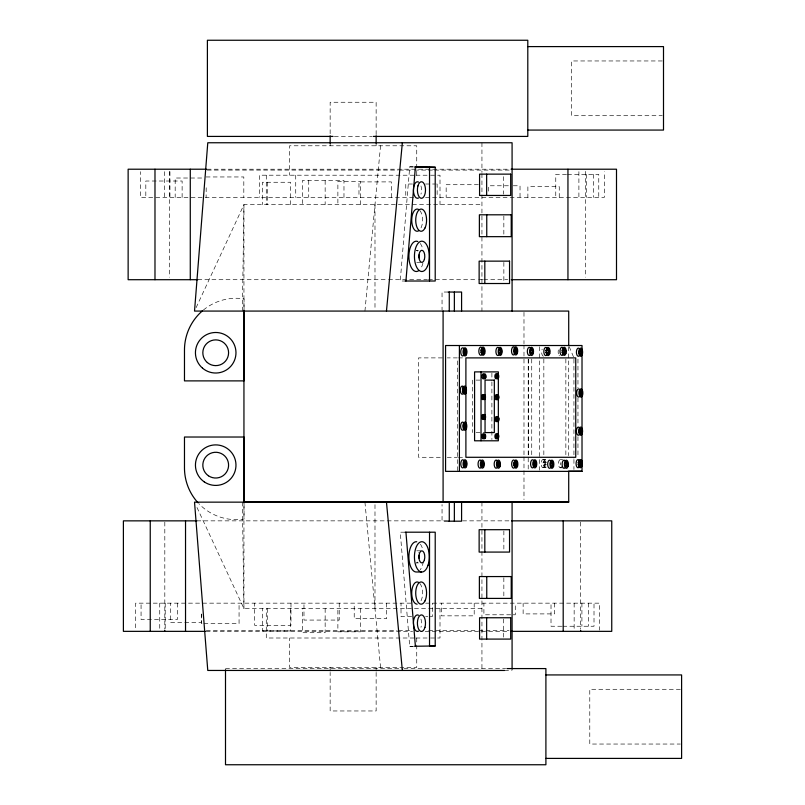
<?xml version="1.0" encoding="UTF-8"?>
<svg xmlns="http://www.w3.org/2000/svg" width="805" height="805" viewBox="0 0 805 805"><rect width="100%" height="100%" fill="white"/><g stroke="black" fill="none" stroke-linecap="round" stroke-linejoin="round"><path stroke-width="0.6" stroke-dasharray="4.03 3.02" d="M457.361 470.663L457.371 357.893L447.238 357.893M242.365 311.072L243.945 204.651L481.943 204.651M413.126 166.856L409.715 166.856L400.246 281.015L404.794 281.015M364.937 311.072L380.835 142.757M196.098 307.671L243.945 204.651L243.945 311.072M404.794 532.196L400.246 532.196L409.715 646.355L413.428 646.284M662.263 60.959L571.681 60.959L571.681 115.709L662.263 115.709M334.296 136.417L371.991 136.417M207.116 169.211L510.229 169.211M207.247 170.086L398.223 170.086M399.481 170.086L413.307 170.086M414.555 170.086L427.123 170.086M428.381 170.086L433.402 170.086M434.66 170.086L510.048 170.086M566.509 174.323L555.762 174.323L555.762 197.406M567.545 174.323L598.759 174.323L598.759 197.406M414.183 175.218L259.421 175.198L259.421 197.406M416.014 175.218L428.18 175.218M430.564 175.218L440.003 175.218L440.003 204.651M206.1 176.959L243.814 176.959L243.814 197.406M201.663 178.016L175.178 178.016L175.178 197.406M412.532 184.013L405.77 184.013L405.77 197.406M425.513 184.013L435.042 184.013M436.602 184.013L437.135 184.013L437.135 197.406M478.381 184.717L446.161 184.717L446.161 197.406M508.408 185.774L488.655 185.774L488.655 193.914M513.268 185.774L520.03 185.774L520.03 197.406M413.609 197.406L140.342 197.406L140.342 171.656M425.513 197.406L604.324 197.406L604.324 171.656M418.53 250.295L416.316 250.295A6.058 2.958 -90 0 1 418.399 252.076M420.743 262.4L416.316 262.4A6.058 2.958 -90 0 0 417.795 261.595M197.809 279.707L387.265 279.707M388.523 279.707L427.425 279.707M428.381 279.707L477.607 279.707M478.633 279.707L482.628 279.707M483.664 279.707L507.724 279.707M448.204 292.034L442.046 292.034L442.046 309.885M442.337 357.893L418.52 357.893L418.52 457.29L442.327 457.29M458.468 357.893L463.61 357.893M476.077 380.111L480.072 380.111M476.077 432.577L485.053 432.577M447.238 457.29L457.371 457.29M458.468 457.29L463.469 457.29M543.003 459.514L545.327 459.514M560.361 459.625L562.675 459.625M546.555 462.553L543.043 462.553L543.043 464.626L546.555 464.626M543.003 467.685L545.327 467.685M560.361 467.796L562.675 467.796M196.833 520.855L447.771 520.855M462.583 520.855L510.501 520.855M448.204 521.187L442.046 521.187L442.046 504.524M420.743 550.811L416.316 550.811A6.058 2.958 -90 0 1 418.399 552.582M418.53 562.916L416.316 562.916A6.058 2.958 -90 0 0 418.399 561.145M411.073 603.156L135.592 603.156L135.592 630.134M425.634 603.156L599.584 603.156L599.584 630.134M481.943 608.57L243.945 608.57L196.098 505.55M510.692 614.789L483.906 614.789L483.906 603.156M513.177 614.789L515.281 614.789L515.281 603.156M411.697 616.55L401.021 616.55L401.021 603.156M425.634 616.55L427.797 616.55M430.293 616.55L432.396 616.55L432.396 603.156M201.995 623.603L201.351 623.603L201.351 613.984M203.876 623.603L239.065 623.603L239.065 603.156M561.759 626.24L551.012 626.24L551.012 603.156M562.796 626.24L594.01 626.24L594.01 603.156M206.271 630.476L397.247 630.476M398.505 630.476L412.321 630.476M428.663 630.476L477.657 630.476M478.915 630.476L509.072 630.476M206.14 631.351L412.633 631.351M425.181 631.351L509.243 631.351M414.183 638.003L266.284 638.003L266.284 608.57M416.014 638.003L428.18 638.003M430.564 638.003L440.003 638.003L440.003 608.57M409.715 646.355L413.126 646.355M225.501 668.583L402.661 668.583M403.919 668.583L505.691 668.583M504.544 670.454L512.081 670.454M680.366 689.291L589.783 689.291L589.783 744.041L680.366 744.041M409.715 166.856L413.428 166.937M569.185 346.643L573.462 356.766M364.937 502.149L380.835 670.454M242.365 502.149L243.945 608.57L243.945 502.149M593.335 174.323L593.335 197.406M588.586 603.156L588.586 626.24M586.664 174.323L586.664 197.406M585.436 171.334L585.436 277.222M581.914 603.156L581.914 626.24M580.687 522.103L580.687 629.228M578.896 171.656L578.896 197.406M577.96 359.06L577.96 387.849M577.96 397.861L577.96 425.402M577.96 436.672L577.96 456.697M574.146 603.156L574.146 630.134M573.935 359.151L573.935 458.166M573.935 459.414L573.935 469.446M568.712 346.764L568.712 455.67M565.855 359.06L565.855 455.449M560.401 462.664L560.401 464.737M559.254 197.406L559.254 186.659L527.879 186.659L527.879 197.406M554.504 603.156L554.504 613.903L523.129 613.903L523.129 603.156M545.78 462.553L545.78 460.973L543.918 460.973L543.918 466.175L545.78 466.175L545.78 464.626M545.629 462.553L545.629 464.626M544.844 460.973L544.854 462.553M544.854 464.626L544.844 466.175M543.838 359.06L543.838 455.449M539.41 346.764L539.41 470.15M531.733 359.06L531.733 455.449M528.382 359.141L528.382 456.053M528.211 359.221L528.211 470.15M523.985 312.33L523.985 343.755M523.985 345.013L523.985 455.64M523.985 456.898L523.985 469.466M523.985 470.724L523.985 499.633M503.839 216.022L503.839 235.452M503.86 262.38L503.86 282.273M503.86 530.938L503.86 550.841M503.839 577.769L503.839 597.199M503.608 176.637L503.608 194.206M503.608 619.015L503.608 637.832M491.895 373.138L491.895 380.654M491.895 381.912L491.895 439.55M481.943 142.757L481.943 172.471M481.943 173.709L481.943 311.072M481.943 502.149L481.943 670.454M474.195 603.156L474.195 615.845L441.412 615.845L441.412 603.156M472.595 380.111L472.595 432.577M416.738 175.218L416.738 145.786L289.548 145.786L289.548 175.218M416.738 638.003L416.738 667.436L289.548 667.436L289.548 638.003M391.391 197.406L391.391 181.9L358.97 181.9L358.97 197.406M386.652 603.156L386.652 618.663L354.22 618.663L354.22 603.156M376.136 134.596L376.136 102.255L330.151 102.255L330.151 134.596M376.136 143.3L376.136 145.786M376.136 667.436L376.136 671.169M376.136 672.406L376.136 710.966L330.151 710.966L330.151 672.406M374.989 204.651L374.989 309.814M374.989 504.655L374.989 608.57M360.439 204.651L360.439 181.387L337.879 181.387L337.879 204.651M360.439 608.57L360.439 631.834L337.879 631.834L337.879 608.57M343.976 197.406L343.976 180.491L302.418 180.501L302.418 204.651M339.227 603.156L339.227 620.071L303.978 620.071L303.978 603.156M330.151 143.3L330.151 145.786M330.151 667.436L330.151 671.169M325.15 180.501L325.15 204.651M325.15 608.57L325.15 632.71L302.418 632.71L302.418 608.57M308.728 180.491L308.728 197.406M295.727 175.198L295.727 197.406M290.977 603.156L290.977 625.364L254.672 625.364L254.672 603.156M290.615 204.651L290.615 182.262L262.41 182.262L262.41 204.651M290.615 608.57L290.615 630.949L262.41 630.949L262.41 608.57M267.28 182.262L267.28 204.651M267.28 608.57L267.28 630.949M266.284 175.218L266.284 204.651M244.046 308.788L244.046 298.846A51.782 51.782 0 0 0 202.508 310.77M244.046 504.151L244.046 519.064A51.782 51.782 0 0 1 198.926 503.749M206.201 187.716L206.1 197.406M201.451 614.064L201.451 622.547L170.439 622.547L170.439 603.156M182.121 197.406L182.121 181.014L145.816 181.014L145.816 197.406M177.372 603.156L177.372 619.548L141.066 619.548L141.066 603.156M169.946 171.656L169.946 197.406M169.563 171.334L169.563 277.222M165.206 603.156L165.206 628.906M164.814 522.103L164.814 629.228M164.492 171.656L164.492 197.406M159.742 603.156L159.742 630.134M420.391 544.22A15.154 7.406 -90 0 1 422.625 548.93M423.339 561.659A15.154 7.406 -90 0 1 420.19 569.779M419.868 583.444A11.099 5.424 -90 0 1 419.868 602.683M420.965 619.045A8.281 4.045 -90 0 1 420.965 627.326M420.19 243.442A15.154 7.406 -90 0 1 422.494 248.01M422.937 263.134A15.154 7.406 -90 0 1 420.391 269.001M419.868 210.538A11.099 5.424 -90 0 1 419.868 229.767M420.965 185.895A8.281 4.045 90 0 1 420.965 194.176M543.496 356.142A4.085 1.841 -90 0 1 541.795 353.626A4.085 1.841 -90 0 1 542.188 349.169M561.659 466.598A4.085 1.841 -90 0 1 559.052 466.598A4.085 1.841 -90 0 1 559.052 460.822A4.085 1.841 -90 0 1 561.659 460.822M546.243 467.131A4.085 1.841 -90 0 1 543.476 463.6A4.085 1.841 -90 0 1 546.243 460.058M559.525 355.81A4.085 1.841 -90 0 1 559.083 355.397M558.408 353.908A4.085 1.841 -90 0 1 558.408 349.823M544.301 466.487A4.085 1.841 -90 0 0 543.476 459.655A4.085 1.841 -90 0 0 541.222 464.656A4.085 1.841 -90 0 0 544.301 466.487"/><path stroke-width="1.21" d="M405.931 281.015L415.4 166.856L435.213 167.249L435.213 281.015L405.126 281.015M386.46 311.072L402.349 142.757M414.666 646.264L435.213 645.962L435.213 532.196L405.126 532.196M527.798 46.599L663.501 46.599L663.501 130.068L527.798 130.068M333.049 136.417L207.398 136.417L207.398 40.25L527.798 40.25L527.798 136.417L373.248 136.417M414.666 166.957L435.213 167.249M206.593 169.211L128.136 169.211L128.136 279.707L197.809 279.707M511.044 169.211L616.499 169.211L616.499 279.707L511.306 279.707M448.204 292.034L461.587 292.034L461.587 311.072M514.345 348.273L516.257 348.273L516.257 353.476L514.345 353.476M481.662 348.555L483.574 348.555L483.574 353.757L481.662 353.757M562.836 348.706L564.738 348.706L564.738 353.908L562.836 353.908M531.079 348.796L532.075 348.796L532.075 353.999L531.079 353.999L531.159 352.459M546.665 348.887L548.577 348.887L548.577 354.089L546.665 354.089M463.589 349.259L465.501 349.259L465.501 354.462L463.589 354.462M580.264 349.571L580.264 351.151L580.184 349.571L581.18 349.571L581.18 354.774L580.184 354.774L580.184 353.234L580.264 354.774M514.345 349.853L517.182 349.853L517.182 351.936L514.345 351.936M480.847 350.135L484.499 350.135L484.499 352.218L480.847 352.218M498.748 350.376L501.575 350.376L501.575 352.459L498.748 352.459M530.163 350.376L533.001 350.376L533.001 352.459L530.163 352.459M562.021 350.286L565.663 350.286L565.663 352.369L562.021 352.369M545.85 350.467L549.503 350.467L549.503 352.55L545.85 352.55M579.268 351.151L582.096 351.151L582.096 353.234L579.268 353.234M483.322 375.704L485.616 375.704L485.616 376.992L483.322 376.992M496.122 375.653L498.416 375.653L498.416 376.941L496.122 376.941M463.127 387.527L465.038 387.527L465.038 392.729L463.127 392.729M462.312 389.107L465.964 389.107M462.312 391.19L465.964 391.19M579.499 391.924L582.327 391.924L582.327 394.007L579.499 394.007M483.392 395.456L484.58 395.456L484.58 398.676L483.392 398.676M497.399 395.607L497.399 396.583L497.329 395.607L497.963 395.607L497.963 398.827L497.329 398.827L497.329 397.871L497.399 398.827M496.252 396.583L498.547 396.583L498.547 397.871L496.252 397.871M483.453 416.356L485.234 416.356L485.234 417.634L483.453 417.634M496.856 417.493L498.054 417.493L498.054 420.703L496.856 420.703M464.374 423.531L465.371 423.531L465.371 428.733L464.374 428.733L464.455 427.193M579.228 430.122L582.055 430.122L582.055 432.194L579.228 432.194M497.249 434.7L497.872 434.7L497.872 437.91L497.249 437.91M496.162 435.676L498.456 435.676L498.456 436.954L496.162 436.954M483.141 435.928L485.214 435.928L485.214 436.803L483.141 436.803M578.916 461.034L580.818 461.034L580.818 466.236L578.916 466.236M463.63 461.215L465.542 461.215L465.542 466.417L463.63 466.417M534.329 461.205L535.325 461.205L535.325 466.407L534.329 466.407L534.409 464.867M514.506 461.446L516.408 461.446L516.408 466.648L514.506 466.648M578.101 462.613L581.743 462.613L581.743 464.696L578.101 464.696M463.63 462.795L466.467 462.795L466.467 464.877L463.63 464.877M533.413 462.784L536.251 462.784L536.251 464.867L533.413 464.867M480.907 463.036L483.735 463.036L483.735 465.119L480.907 465.119M513.681 463.026L517.333 463.026L517.333 465.109L513.681 465.109M497.017 463.106L499.845 463.106L499.845 465.189L497.017 465.189M568.229 471.378L582.015 471.368L582.015 432.667M243.945 501.918L568.712 501.918M196.833 520.855L123.396 520.855L123.396 631.351L205.345 631.351M511.578 520.855L611.75 520.855L611.75 631.351L511.316 631.351M448.204 521.187L461.587 521.187L461.587 502.149M421.407 571.993L415.873 571.993A15.154 7.406 -90 0 1 408.91 555.963A15.154 7.406 -90 0 1 416.749 541.735M435.213 645.962L429.528 645.962L429.528 532.196M506.949 668.583L545.901 668.583L545.901 764.75L225.501 764.75L225.501 669.78M504.594 670.454L207.77 670.454L194.528 502.149L568.712 502.149L568.712 471.398L582.015 471.368L445.568 471.368L445.568 345.516L582.015 345.516L582.015 350.497M545.901 674.932L681.604 674.932L681.604 758.401L545.901 758.401M386.46 502.149L402.349 670.454M405.931 532.196L415.4 646.355M582.015 354.23L582.015 390.334M582.015 395.315L582.015 430.182M581.623 462.181L581.623 464.264M580.687 630.476L580.687 631.351M580.496 391.924L580.415 390.345L581.401 390.345L581.401 395.547L580.415 395.547L580.496 394.007M580.224 428.542L580.224 430.122M580.224 432.194L580.224 433.744M580.143 430.122L580.143 428.542L581.13 428.542L581.13 433.744L580.143 433.744L580.143 432.194M579.59 391.924L579.59 394.007M579.369 351.151L579.369 353.234M579.318 430.122L579.318 432.194M579.006 462.613L579.006 464.696M568.712 345.516L568.712 311.072L194.528 311.072L207.781 142.757L512.081 142.757L512.081 311.072M567.948 169.211L567.948 279.707M565.945 463.197L565.865 461.617L566.861 461.617L566.861 466.809L565.865 466.809L565.945 465.27M563.832 348.706L563.832 350.286M563.832 352.369L563.832 353.908M563.742 348.706L563.742 350.286M563.742 352.369L563.742 353.908M563.198 520.855L563.198 631.351M562.926 350.286L562.926 352.369M551.495 463.177L551.415 461.597L552.411 461.597L552.411 466.799L551.415 466.799L551.495 465.26M547.581 348.887L547.662 350.467M547.662 352.55L547.581 354.089M546.766 350.467L546.766 352.55M534.409 461.205L534.329 462.784M533.514 462.784L533.514 464.867M531.159 348.796L531.079 350.376M530.264 350.376L530.264 352.459M515.341 348.273L515.341 349.853M515.341 351.936L515.341 353.476M515.26 348.273L515.26 349.853M515.26 351.936L515.26 353.476M514.596 463.026L514.596 465.109M514.445 349.853L514.445 351.936M512.081 502.149L512.081 669.207M499.744 348.796L499.744 350.376M499.744 352.459L499.744 353.999M499.664 350.376L499.664 348.796L500.66 348.796L500.66 353.999L499.664 353.999L499.664 352.459M498.848 350.376L498.848 352.459M498.345 418.248L498.345 371.89L474.578 371.89L474.578 440.798L498.345 440.798L498.345 420.753M498.013 463.106L497.933 461.527L498.919 461.527L498.919 466.729L497.933 466.729L497.933 465.189M497.49 417.493L497.42 418.469M497.49 419.757L497.42 420.703M497.198 375.653L497.198 374.677L497.832 374.677L497.832 377.887L497.198 377.887L497.198 376.941M497.309 434.7L497.249 435.676M497.249 436.954L497.309 437.91M497.108 463.106L497.108 465.189M496.906 418.469L496.906 419.757M496.816 396.583L496.816 397.871M496.685 375.653L496.685 376.941M496.685 434.7L496.685 437.91M486.643 174.132L486.643 195.454M486.753 214.804L486.753 236.66M486.753 576.561L486.753 598.407M486.643 617.757L486.643 639.09M484.821 261.142L484.821 283.521M484.821 529.7L484.821 552.079M484.469 374.728L484.469 375.704M484.469 376.992L484.469 377.948M484.399 375.704L484.399 374.728L485.033 374.728L485.033 377.948L484.399 377.948L484.399 376.992M484.208 435.928L484.64 434.861L484.64 437.86L484.208 436.803M484.016 395.456L483.946 396.432M484.016 397.72L483.946 398.676M484.016 415.37L484.087 416.356M484.016 417.634L484.087 418.59M484.026 436.803L484.026 437.86M483.886 375.704L483.886 376.992M483.755 435.928L483.755 436.803M483.594 436.803L483.594 437.86M481.823 463.036L481.903 461.456L482.809 461.456L482.809 466.659L481.823 466.659L481.823 465.119M481.762 350.135L481.762 352.218M481.028 371.89L481.028 440.798M481.008 463.036L481.008 465.119M465.894 424.99L465.894 357.893L575.746 357.893L575.746 457.29L465.894 457.29L465.894 427.475M464.586 349.259L464.505 350.839M464.586 352.912L464.505 354.462M464.545 461.215L464.626 462.795M464.626 464.877L464.545 466.417M464.455 423.531L464.374 425.11M464.042 387.527L464.123 389.107M464.123 391.19L464.042 392.729M463.73 462.795L463.73 464.877M463.227 389.107L463.227 391.19M459.403 345.516L459.403 471.368M454.362 292.034L454.362 311.072M454.362 502.149L454.362 521.187M449.271 292.034L449.271 311.072M449.271 502.149L449.271 521.187M443.092 311.072L443.092 501.918M429.528 167.249L429.528 281.015M376.136 135.834L376.136 143.3M330.151 135.834L330.151 143.3M244.046 310.036L244.046 380.886L184.476 380.886L184.476 350.044A51.782 51.782 0 0 1 202.508 310.77M244.046 502.914L244.046 437.024L184.476 437.024L184.476 467.866A51.782 51.782 0 0 0 198.07 502.843M243.945 311.072L243.945 502.149M190.282 169.211L190.282 279.707M185.532 520.855L185.532 631.351M164.814 630.476L164.814 631.351M154.983 169.211L154.983 279.707M150.243 520.855L150.243 631.351M418.499 631.19A8.281 4.045 -90 0 1 413.408 623.191A8.281 4.045 -90 0 1 418.499 615.191M417.151 604.163A11.099 5.424 -90 0 1 411.768 591.615A11.099 5.424 -90 0 1 418.56 582.337M419.174 555.299A6.058 2.958 -90 0 1 419.174 558.439M418.65 270.732A15.154 7.406 -90 0 1 408.91 257.258A15.154 7.406 -90 0 1 417.795 241.5M418.499 198.03A8.281 4.045 90 0 1 413.408 190.03A8.281 4.045 90 0 1 418.499 182.031M418.56 230.884A11.099 5.424 -90 0 1 411.727 220.157A11.099 5.424 -90 0 1 418.56 209.431M419.174 254.782A6.058 2.958 -90 0 1 419.174 257.922M483.725 398.867A2.526 1.238 -90 0 1 482.064 399.018A2.526 1.238 -90 0 1 481.843 395.637A2.526 1.238 -90 0 1 483.473 394.893M562.454 355.277A4.085 1.952 -90 0 1 559.998 351.332A4.085 1.952 -90 0 1 562.454 347.388M496.423 378.742A2.526 1.238 -90 0 1 494.874 376.297A2.526 1.238 -90 0 1 496.423 373.862M496.766 438.504A2.526 1.238 -90 0 1 494.914 436.32A2.526 1.238 -90 0 1 496.766 434.137M483.624 378.793A2.526 1.238 -90 0 1 482.074 376.358A2.526 1.238 -90 0 1 483.624 373.912M581.693 460.339A4.085 1.841 -90 0 1 581.693 466.115M550.127 468.168A4.085 1.952 -90 0 1 547.682 463.69A4.085 1.952 -90 0 1 550.6 460.691M579.59 396.513A4.085 1.952 -90 0 1 576.682 393.504A4.085 1.952 -90 0 1 579.117 389.026M498.365 355.367A4.085 1.952 -90 0 1 495.91 351.423A4.085 1.952 -90 0 1 498.365 347.478M529.791 355.367A4.085 1.952 -90 0 1 527.335 351.423A4.085 1.952 -90 0 1 529.791 347.478M546.293 355.458A4.085 1.952 -90 0 1 543.848 350.98A4.085 1.952 -90 0 1 546.756 347.971M514.435 354.442A4.085 1.952 -90 0 1 511.507 350.9A4.085 1.952 -90 0 1 514.435 347.368M564.577 468.188A4.085 1.952 -90 0 1 562.132 463.71A4.085 1.952 -90 0 1 565.04 460.702M481.752 354.723A4.085 1.952 -90 0 1 478.844 351.715A4.085 1.952 -90 0 1 481.289 347.237M480.525 468.027A4.085 1.952 -90 0 1 478.069 464.083A4.085 1.952 -90 0 1 480.525 460.138M496.635 468.097A4.085 1.952 -90 0 1 494.2 463.62A4.085 1.952 -90 0 1 497.108 460.621M514.123 468.017A4.085 1.952 -90 0 1 511.668 464.072A4.085 1.952 -90 0 1 514.123 460.128M533.504 467.373A4.085 1.952 -90 0 1 530.596 464.364A4.085 1.952 -90 0 1 533.041 459.886M578.845 435.113A4.085 1.952 -90 0 1 576.41 430.635A4.085 1.952 -90 0 1 579.318 427.626M581.733 349.511A4.085 1.841 -90 0 1 581.924 350.497M483.543 419.184A2.526 1.238 -90 0 1 481.692 417A2.526 1.238 -90 0 1 483.543 414.817M496.947 421.297A2.526 1.238 -90 0 1 495.317 420.562A2.526 1.238 -90 0 1 495.538 417.181A2.526 1.238 -90 0 1 497.198 417.332M463.68 355.418A4.085 1.952 -90 0 1 460.752 351.886A4.085 1.952 -90 0 1 463.68 348.344M496.554 399.672A2.526 1.238 -90 0 1 495.005 397.227A2.526 1.238 -90 0 1 496.554 394.792M483.865 438.242A2.465 1.208 -90 0 1 482.235 438.061A2.465 1.208 -90 0 1 482.185 434.73A2.465 1.208 -90 0 1 483.805 434.328M463.73 467.383A4.085 1.952 -90 0 1 460.812 464.374A4.085 1.952 -90 0 1 463.257 459.897M463.549 429.699A4.085 1.952 -90 0 1 460.641 426.7A4.085 1.952 -90 0 1 463.076 422.223M578.886 356.152A4.085 1.952 -90 0 1 576.43 352.208A4.085 1.952 -90 0 1 578.886 348.263M579.006 467.202A4.085 1.952 -90 0 1 576.078 463.66A4.085 1.952 -90 0 1 579.006 460.128M462.754 394.098A4.085 1.952 -90 0 1 460.309 389.62A4.085 1.952 -90 0 1 463.227 386.621M510.682 174.132L479.569 174.132L479.569 195.454L510.682 195.454L510.682 174.132M511.225 214.804L479.377 214.804L479.377 236.66L511.225 236.66L511.225 214.804M509.545 261.142L479.136 261.142L479.136 283.521L509.545 283.521L509.545 261.142M466.427 350.839L463.589 350.839L463.69 352.912L466.427 352.912L466.427 350.839M494.33 380.111L485.053 380.111L485.053 432.577L494.33 432.577L494.33 380.111M485.163 396.432L483.392 396.432L483.433 397.72L485.163 397.72L485.163 396.432M484.65 415.37L483.453 415.37L483.453 418.59L484.65 418.59L484.65 415.37M498.637 418.469L496.343 418.469L496.343 419.757L498.637 419.757L498.637 418.469M466.286 425.11L463.459 425.11L463.559 427.193L466.286 427.193L466.286 425.11M553.337 463.177L550.509 463.177L550.6 465.26L553.337 465.26L553.337 463.177M567.787 463.197L564.949 463.197L565.05 465.27L567.787 465.27L567.787 463.197M509.545 529.7L479.136 529.7L479.136 552.079L509.545 552.079L509.545 529.7M511.225 576.561L479.377 576.561L479.377 598.407L511.225 598.407L511.225 576.561M510.682 617.757L479.569 617.757L479.569 639.09L510.682 639.09L510.682 617.757M579.912 462.613L579.912 461.034L579.831 462.613M579.912 466.236L579.912 464.696L579.831 466.236M515.492 463.026L515.492 461.446L515.411 463.026M515.492 466.648L515.492 465.109L515.411 466.648M482.658 350.135L482.658 348.555L482.577 350.135M482.658 353.757L482.658 352.218L482.577 353.757M204.269 481.883A20.266 20.266 0 0 0 235.915 466.689A20.266 20.266 0 0 0 206.935 446.886A20.266 20.266 0 0 0 204.269 481.883M208.435 475.785A12.88 12.88 0 0 0 228.55 466.135A12.88 12.88 0 0 0 210.135 453.537A12.88 12.88 0 0 0 208.435 475.785M202.508 368.137A20.266 20.266 0 0 0 235.624 356.504A20.266 20.266 0 0 0 208.988 333.632A20.266 20.266 0 0 0 202.508 368.137M207.318 362.532A12.88 12.88 0 0 0 228.368 355.136A12.88 12.88 0 0 0 211.443 340.606A12.88 12.88 0 0 0 207.318 362.532M424.406 559.898A6.058 2.958 -90 0 0 421.85 550.811A6.058 2.958 -90 0 0 419.284 559.898A6.058 2.958 -90 0 0 424.406 559.898M428.029 565.211A15.154 7.406 -90 0 0 422.283 541.735A15.154 7.406 -90 0 0 415.219 563.651A15.154 7.406 -90 0 0 428.029 565.211M424.96 627.326A8.281 4.045 -90 0 0 421.448 614.899A8.281 4.045 -90 0 0 417.946 627.326A8.281 4.045 -90 0 0 424.96 627.326M424.99 600.912A11.099 5.424 -90 0 0 422.555 582.337A11.099 5.424 -90 0 0 415.903 595.942A11.099 5.424 -90 0 0 424.99 600.912M424.406 259.381A6.058 2.958 -90 0 0 421.85 250.295A6.058 2.958 -90 0 0 419.284 259.381A6.058 2.958 -90 0 0 424.406 259.381M427.385 266.415A15.154 7.406 -90 0 0 423.339 241.5A15.154 7.406 -90 0 0 414.817 261.142A15.154 7.406 -90 0 0 427.385 266.415M417.946 185.895A8.281 4.045 90 0 0 421.448 198.312A8.281 4.045 90 0 0 424.96 185.895A8.281 4.045 90 0 0 417.946 185.895M424.99 228.006A11.099 5.424 -90 0 0 422.555 209.431A11.099 5.424 -90 0 0 415.903 223.025A11.099 5.424 -90 0 0 424.99 228.006M485.133 398.867A2.526 1.238 -90 0 0 484.58 394.641A2.526 1.238 -90 0 0 483.06 397.74A2.526 1.238 -90 0 0 485.133 398.867M565.925 353.375A4.085 1.952 -90 0 0 564.235 347.257A4.085 1.952 -90 0 0 562.544 353.375A4.085 1.952 -90 0 0 565.925 353.375M498.577 377.565A2.526 1.238 -90 0 0 497.51 373.772A2.526 1.238 -90 0 0 496.444 377.565A2.526 1.238 -90 0 0 498.577 377.565M498.426 438.101A2.526 1.238 -90 0 0 497.872 433.885A2.526 1.238 -90 0 0 496.363 436.974A2.526 1.238 -90 0 0 498.426 438.101M485.777 377.615A2.526 1.238 -90 0 0 484.711 373.832A2.526 1.238 -90 0 0 483.644 377.615A2.526 1.238 -90 0 0 485.777 377.615M553.599 466.266A4.085 1.952 -90 0 0 551.908 460.138A4.085 1.952 -90 0 0 550.217 466.266A4.085 1.952 -90 0 0 553.599 466.266M582.589 395.014A4.085 1.952 -90 0 0 580.898 388.885A4.085 1.952 -90 0 0 579.208 395.014A4.085 1.952 -90 0 0 582.589 395.014M501.525 354.311A4.085 1.952 -90 0 0 500.65 347.478A4.085 1.952 -90 0 0 498.265 352.479A4.085 1.952 -90 0 0 501.525 354.311M533.262 353.465A4.085 1.952 -90 0 0 531.572 347.337A4.085 1.952 -90 0 0 529.881 353.465A4.085 1.952 -90 0 0 533.262 353.465M549.755 353.556A4.085 1.952 -90 0 0 548.064 347.428A4.085 1.952 -90 0 0 546.374 353.556A4.085 1.952 -90 0 0 549.755 353.556M517.434 352.942A4.085 1.952 -90 0 0 515.743 346.824A4.085 1.952 -90 0 0 514.053 352.942A4.085 1.952 -90 0 0 517.434 352.942M568.048 466.286A4.085 1.952 -90 0 0 566.358 460.158A4.085 1.952 -90 0 0 564.657 466.286A4.085 1.952 -90 0 0 568.048 466.286M484.751 353.224A4.085 1.952 -90 0 0 483.06 347.096A4.085 1.952 -90 0 0 481.37 353.224A4.085 1.952 -90 0 0 484.751 353.224M483.684 466.97A4.085 1.952 -90 0 0 482.809 460.138A4.085 1.952 -90 0 0 480.424 465.149A4.085 1.952 -90 0 0 483.684 466.97M500.106 466.196A4.085 1.952 -90 0 0 498.416 460.068A4.085 1.952 -90 0 0 496.725 466.196A4.085 1.952 -90 0 0 500.106 466.196M517.595 466.115A4.085 1.952 -90 0 0 515.904 459.987A4.085 1.952 -90 0 0 514.214 466.115A4.085 1.952 -90 0 0 517.595 466.115M536.502 465.874A4.085 1.952 -90 0 0 534.812 459.746A4.085 1.952 -90 0 0 533.121 465.874A4.085 1.952 -90 0 0 536.502 465.874M582.317 433.211A4.085 1.952 -90 0 0 580.626 427.083A4.085 1.952 -90 0 0 578.936 433.211A4.085 1.952 -90 0 0 582.317 433.211M485.204 418.781A2.526 1.238 -90 0 0 484.65 414.565A2.526 1.238 -90 0 0 483.131 417.654A2.526 1.238 -90 0 0 485.204 418.781M498.607 420.904A2.526 1.238 -90 0 0 498.054 416.678A2.526 1.238 -90 0 0 496.534 419.767A2.526 1.238 -90 0 0 498.607 420.904M466.377 354.774A4.085 1.952 -90 0 0 465.501 347.941A4.085 1.952 -90 0 0 463.106 352.942A4.085 1.952 -90 0 0 466.377 354.774M498.516 399.018A2.526 1.238 -90 0 0 497.963 394.792A2.526 1.238 -90 0 0 496.454 397.881A2.526 1.238 -90 0 0 498.516 399.018M485.465 437.769A2.465 1.208 -90 0 0 484.6 433.885A2.465 1.208 -90 0 0 483.382 437.357A2.465 1.208 -90 0 0 485.465 437.769M466.417 466.729A4.085 1.952 -90 0 0 465.542 459.897A4.085 1.952 -90 0 0 463.147 464.908A4.085 1.952 -90 0 0 466.417 466.729M466.548 428.2A4.085 1.952 -90 0 0 464.857 422.082A4.085 1.952 -90 0 0 463.167 428.2A4.085 1.952 -90 0 0 466.548 428.2M582.045 355.096A4.085 1.952 -90 0 0 581.17 348.263A4.085 1.952 -90 0 0 578.785 353.264A4.085 1.952 -90 0 0 582.045 355.096M582.005 465.703A4.085 1.952 -90 0 0 580.314 459.575A4.085 1.952 -90 0 0 578.624 465.703A4.085 1.952 -90 0 0 582.005 465.703M465.914 393.041A4.085 1.952 -90 0 0 465.038 386.209A4.085 1.952 -90 0 0 462.644 391.21A4.085 1.952 -90 0 0 465.914 393.041"/></g></svg>
